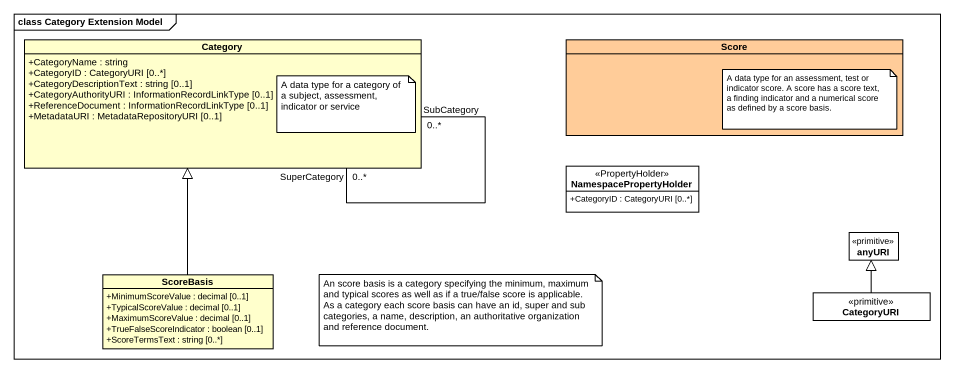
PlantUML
@startuml
mainframe class Category Extension Model
hide circle
hide empty members
skinparam classAttributeIconSize 0
class Category #FFFFCC {
  +CategoryName : string
  +CategoryID : CategoryURI [0..*]
  +CategoryDescriptionText : string [0..1]
  +CategoryAuthorityURI : InformationRecordLinkType [0..1]
  +ReferenceDocument : InformationRecordLinkType [0..1]
  +MetadataURI : MetadataRepositoryURI [0..1]
}
class Score #FFCC99
class NamespacePropertyHolder <<PropertyHolder>> {
  +CategoryID : CategoryURI [0..*]
}
class anyURI <<primitive>>
class ScoreBasis #FFFFCC {
  +MinimumScoreValue : decimal [0..1]
  +TypicalScoreValue : decimal [0..1]
  +MaximumScoreValue : decimal [0..1]
  +TrueFalseScoreIndicator : boolean [0..1]
  +ScoreTermsText : string [0..*]
}
class CategoryURI <<primitive>>
Category "SuperCategory\n0..*" -- "SubCategory\n0..*" Category
ScoreBasis -up-|> Category
CategoryURI -up-|> anyURI
note as N1
  A data type for a category of a subject, assessment, indicator or service
end note
note as N2
  A data type for an assessment, test or indicator score. A score has a score text, a finding indicator and a numerical score as defined by a score basis.
end note
note as N3
  An score basis is a category specifying the minimum, maximum and typical scores as well as if a true/false score is applicable. As a category each score basis can have an id, super and sub categories, a name, description, an authoritative organization and reference document.
end note
@enduml
